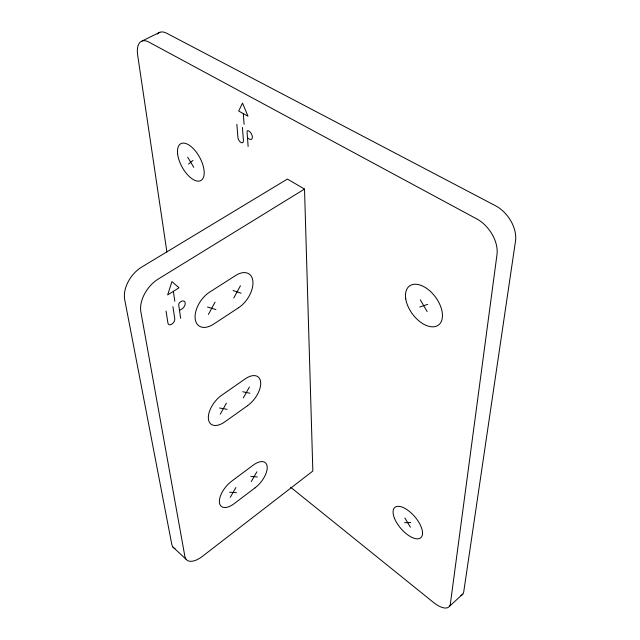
<?xml version="1.0" encoding="UTF-8"?>
<svg xmlns="http://www.w3.org/2000/svg" width="640" height="640" viewBox="0 0 640 640"><rect width="100%" height="100%" fill="white"/><g stroke="black" fill="none" stroke-linecap="round" stroke-linejoin="round"><path stroke-width="0.96" d="M208.384 314.448L215.08 302.128M233.776 297.952L240.456 285.752M220.296 414.136L226.416 403.184M243.296 397.912L249.4 387.048M230.248 497.392L235.888 487.528M251.256 481.568L256.88 471.776M449.448 606.32L462.8 594.096M188.504 164.08L192.968 160.448M179.896 310.272L181.92 308.984A4.952 3.064 -54 0 0 185.176 302.904A4.952 3.064 -54 0 0 180.872 301.64L180.296 302.008A2.408 1.496 -54 0 0 178.704 304.968L180.64 318.304M172.96 291.592L167.656 294.912L171.92 281.624L179.032 287.792L173.36 291.344L174.824 301.264M304.52 189.072L158.224 279.056A26.304 16.688 -53.7 0 0 140.872 311.888L184.896 556.504A20.744 10.112 -48.5 0 0 202.48 556.312L312.84 471.048L304.52 189.072L287.408 179.064L141.696 267.072A25.968 16.872 -53.8 0 0 124.696 299.552L171.784 544.344A20.528 10.28 -48.3 0 0 175.024 548.696M142.056 41.024L159.856 32.288M419.784 307.016L427.696 304.344M404.56 522.712L410.784 522.536M229.632 492.224L236.464 492.704M250.76 476.368L257.344 476.992M219.56 407.992L227.112 409.336M242.712 391.744L249.944 393.224M207.496 307.024L215.912 309.552M233.072 290.52L241.112 293.192M242.984 113.432L238.68 111.048L242.528 103.072L247.968 116.2L243.312 113.616L244.112 124.384M247.832 138.16L249.504 139.112A4.768 2.528 62.2 0 0 252.368 136.904A4.768 2.528 62.2 0 0 248.936 131.12L248.456 130.848A2.32 1.232 62.3 0 0 247.072 131.936L248.12 146.448M290.664 487.264L433.472 602.424A20.936 9.024 47.9 0 0 450.368 603.88L496.992 254.576A28.776 18.808 54.2 0 0 476.696 218.872L148.808 42.048A23.864 11.344 64.5 0 0 137.664 55.184L166.904 252.008M172.912 547.024L185.984 559.168M187.672 157.208L193.776 167.336M404.888 518.024L410.424 527.216M420.296 299.808L427.136 311.56M166.04 311.04L167.936 323.08A4.432 2.736 -53.2 0 0 171.84 324.136A4.432 2.736 -53.2 0 0 174.752 318.72L172.936 306.664M236.848 124.28L237.896 137.36A4.216 2.2 62.1 0 0 240.928 142.464A4.216 2.2 62.1 0 0 243.416 140.536L242.416 127.432M157.344 34.064A23.656 11.592 64.9 0 1 166.688 33.24L495.52 205.752A28.456 19.136 54.2 0 1 515.504 241.104L463.76 591.624A20.768 9.24 47.7 0 1 460.84 595.536M255.088 487.824L234.344 503.544A18.208 9.048 -50.1 0 1 219.432 502.56A18.208 9.048 -50.1 0 1 231.752 481.12L253.024 465.272A17.976 8.864 -50.9 0 1 267.184 466.68A17.976 8.864 -50.9 0 1 255.088 487.824M247.552 405.688L224.88 421.816A19.784 10.784 -51.8 0 1 208.408 418.992A19.784 10.784 -51.8 0 1 221.792 395.168L245.104 378.944A19.544 10.528 -52.7 0 1 260.672 382.216A19.544 10.528 -52.7 0 1 247.552 405.688M238.568 307.744L213.568 324.152A21.752 13.016 -54.6 0 1 195.184 318.752A21.752 13.016 -54.6 0 1 209.84 291.976L235.616 275.52A21.504 12.656 -55.6 0 1 252.904 281.4A21.504 12.656 -55.6 0 1 238.568 307.744M405.736 298.832A24.32 14.296 53.4 0 0 435.784 326.4A24.32 14.296 53.4 0 0 430.376 291.376A24.32 14.296 53.4 0 0 405.736 298.832M177.6 153.728A20.976 10.04 61.4 0 0 199.048 181.112A20.976 10.04 61.4 0 0 195.856 151.528A20.976 10.04 61.4 0 0 177.6 153.728M394.536 518.416A19.952 9.12 49.3 0 0 419.984 538.28A19.952 9.12 49.3 0 0 408.92 511.056A19.952 9.12 49.3 0 0 394.536 518.416"/></g></svg>
